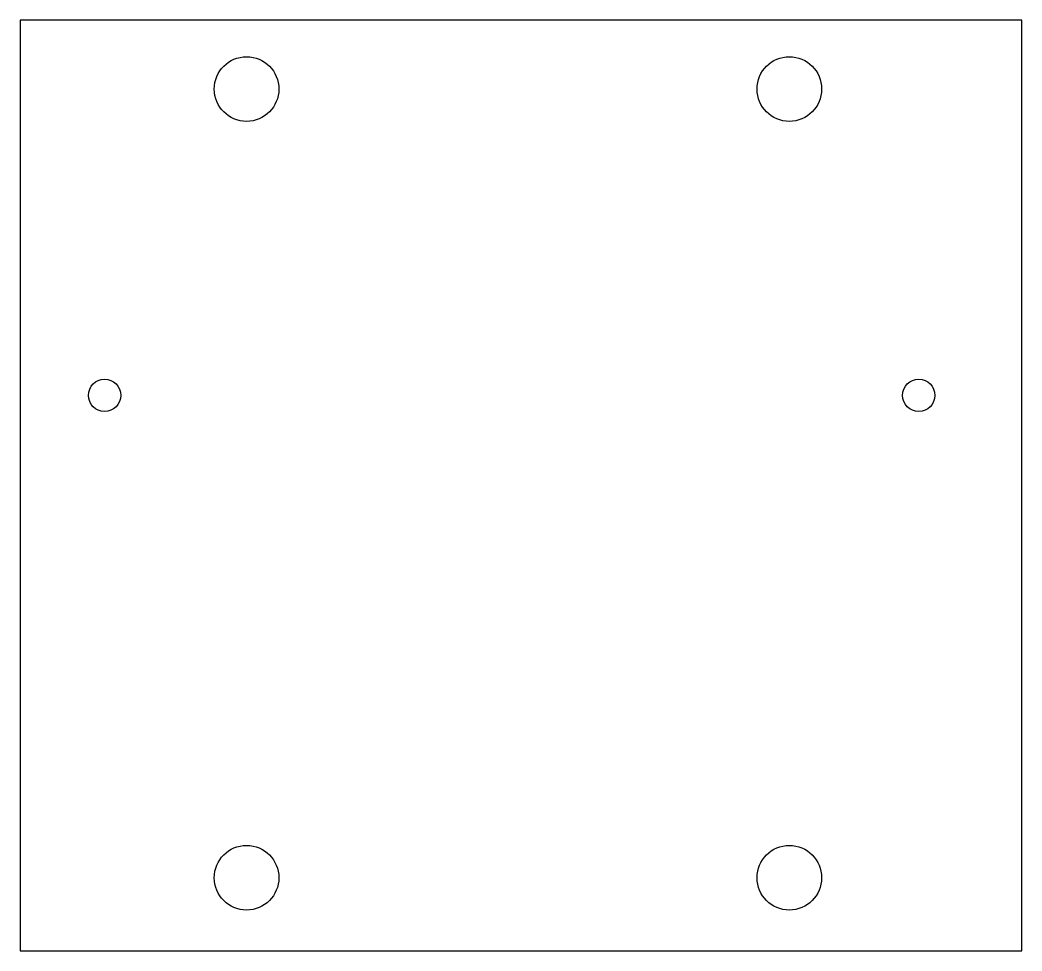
# Model space of a CAD drawing. Header units: millimetres. Extents: x -132.5 to -55, y 1659.3 to 1731.3.
import ezdxf

# ---------------------------------------------------------------- set-up
doc = ezdxf.new("R2010")
doc.units = ezdxf.units.MM
doc.layers.get('0').update_dxf_attribs({"linetype": 'CONTINUOUS'})

msp = doc.modelspace()

# ---------------------------------------------------------------- linework, layer by layer
msp.add_lwpolyline([(-132.528, 1659.338), (-55, 1659.338), (-55, 1731.338), (-132.528, 1731.338)], close=True)
for centre, radius in [((-115, 1726), 2.5), ((-73, 1726), 2.5), ((-125.986, 1702.31), 1.25), ((-62.986, 1702.31), 1.25), ((-115, 1665), 2.5), ((-73, 1665), 2.5)]:
    msp.add_circle(centre, radius)

doc.saveas('drawing.dxf')
